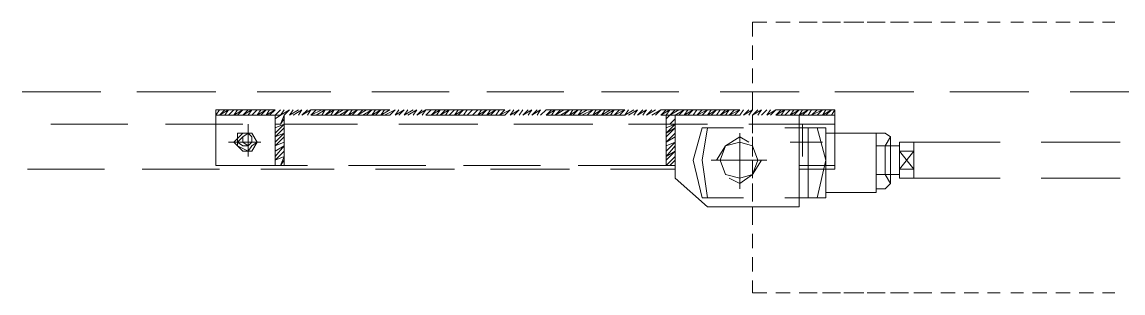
# Model space of a CAD drawing. Header units: millimetres. Extents: x 3220 to 226993, y 817 to 176024.
# Drawn here: x 76834 to 77721, y 77939 to 78157 of the extents above; entities that cross this region are included whole.
import ezdxf

# ---------------------------------------------------------------- set-up
doc = ezdxf.new("R2010")
doc.units = ezdxf.units.MM

# ---------------------------------------------------------------- blocks, each defined once
blk = doc.blocks.new('ligne broyage 2')
at = {"color": 7, "linetype": 'Continuous', "lineweight": 15, "true_color": 0x000007}
for points in [[(-1680.93, -1610.04), (-1691.05, -1610.04)], [(-1662.12, -1610.04), (-1673.69, -1610.04)], [(-1643.31, -1610.04), (-1654.89, -1610.04)], [(-1624.51, -1610.04), (-1636.08, -1610.04)], [(-1607.15, -1610.04), (-1617.28, -1610.04)], [(-1588.34, -1610.04), (-1598.47, -1610.04)], [(-1569.54, -1610.04), (-1581.11, -1610.04)], [(-1550.73, -1610.04), (-1562.31, -1610.04)], [(-1529.03, -1610.04), (-1543.5, -1610.04)], [(-1510.23, -1610.04), (-1524.7, -1610.04)], [(-1491.42, -1610.04), (-1505.89, -1610.04)], [(-1472.62, -1610.04), (-1488.53, -1610.04)], [(-1455.26, -1610.04), (-1469.73, -1610.04)], [(-1436.45, -1610.04), (-1450.92, -1610.04)], [(-1417.65, -1610.04), (-1429.22, -1610.04)], [(-1398.84, -1610.04), (-1410.42, -1610.04)], [(-1398.84, -1610.04), (-1398.84, -1621.62)], [(-1398.84, -1628.85), (-1398.84, -1640.42)], [(-1398.84, -1647.65), (-1398.84, -1659.23)], [(-1398.84, -1666.46), (-1398.84, -1680.93)], [(-1398.84, -1685.27), (-1398.84, -1699.73)], [(-1398.84, -1702.62), (-1398.84, -1718.54)], [(-1398.84, -1721.43), (-1398.84, -1735.9)], [(-1398.84, -1740.24), (-1398.84, -1754.7)], [(-1398.84, -1759.04), (-1398.84, -1773.51)], [(-1398.84, -1780.74), (-1398.84, -1792.31)], [(-1398.84, -1799.55), (-1398.84, -1811.12)], [(-1398.84, -1818.35), (-1398.84, -1828.48), (-1398.84, -1828.48)], [(-1680.93, -1828.48), (-1691.05, -1828.48)], [(-1662.12, -1828.48), (-1673.69, -1828.48)], [(-1643.31, -1828.48), (-1654.89, -1828.48)], [(-1624.51, -1828.48), (-1636.08, -1828.48)], [(-1607.15, -1828.48), (-1617.28, -1828.48)], [(-1588.34, -1828.48), (-1598.47, -1828.48)], [(-1569.54, -1828.48), (-1581.11, -1828.48)], [(-1550.73, -1828.48), (-1562.31, -1828.48)], [(-1529.03, -1828.48), (-1543.5, -1828.48)], [(-1510.23, -1828.48), (-1524.7, -1828.48)], [(-1491.42, -1828.48), (-1505.89, -1828.48)], [(-1472.62, -1828.48), (-1488.53, -1828.48)], [(-1455.26, -1828.48), (-1469.73, -1828.48)], [(-1436.45, -1828.48), (-1450.92, -1828.48)], [(-1417.65, -1828.48), (-1429.22, -1828.48)], [(-1398.84, -1828.48), (-1410.42, -1828.48)]]:
    blk.add_lwpolyline(points, dxfattribs=at)
at = {"color": 5, "linetype": 'Continuous', "lineweight": 5, "true_color": 0x000005}
for points in [[(-1717.09, -1666.46), (-1654.89, -1666.46)], [(-1621.62, -1666.46), (-1557.97, -1666.46)], [(-1529.03, -1666.46), (-1465.39, -1666.46)], [(-1436.45, -1666.46), (-1372.8, -1666.46)], [(-1339.53, -1666.46), (-1277.33, -1666.46)], [(-1246.95, -1666.46), (-1184.75, -1666.46)], [(-1154.37, -1666.46), (-1092.17, -1666.46)], [(-1058.9, -1666.46), (-999.59, -1666.46)], [(-966.32, -1666.46), (-902.67, -1666.46)], [(-873.73, -1666.46), (-810.08, -1666.46)], [(-1465.39, -1725.77), (-1465.39, -1680.93), (-1465.39, -1680.93)], [(-1465.39, -1685.27), (-1465.39, -1680.93)], [(-1462.49, -1685.27), (-1465.39, -1680.93)], [(-1417.65, -1680.93), (-1465.39, -1680.93), (-1465.39, -1680.93)], [(-1417.65, -1685.27), (-1465.39, -1685.27), (-1465.39, -1685.27)], [(-1458.15, -1685.27), (-1462.49, -1680.93), (-1455.26, -1685.27), (-1458.15, -1680.93)], [(-1450.92, -1685.27), (-1455.26, -1680.93), (-1446.58, -1685.27), (-1450.92, -1680.93)], [(-1443.69, -1685.27), (-1446.58, -1680.93), (-1446.58, -1680.93)], [(-1439.35, -1685.27), (-1443.69, -1680.93), (-1436.45, -1685.27), (-1439.35, -1680.93)], [(-1432.11, -1685.27), (-1436.45, -1680.93), (-1429.22, -1685.27), (-1432.11, -1680.93)], [(-1336.64, -1735.9), (-1362.68, -1759.04), (-1436.45, -1759.04), (-1436.45, -1685.27)], [(-1424.88, -1685.27), (-1429.22, -1680.93), (-1429.22, -1680.93)], [(-1421.99, -1685.27), (-1424.88, -1680.93), (-1417.65, -1685.27), (-1421.99, -1680.93)], [(-1413.31, -1685.27), (-1417.65, -1680.93), (-1410.42, -1685.27), (-1413.31, -1680.93)], [(-1406.08, -1685.27), (-1410.42, -1680.93), (-1410.42, -1680.93)], [(-1403.18, -1685.27), (-1406.08, -1680.93), (-1398.84, -1685.27), (-1403.18, -1680.93)], [(-1395.95, -1685.27), (-1398.84, -1680.93), (-1391.61, -1685.27), (-1395.95, -1680.93)], [(-1388.72, -1685.27), (-1391.61, -1680.93), (-1391.61, -1680.93)], [(-1384.38, -1685.27), (-1388.72, -1680.93), (-1380.04, -1685.27), (-1384.38, -1680.93)], [(-1325.07, -1680.93), (-1388.72, -1680.93)], [(-1325.07, -1685.27), (-1388.72, -1685.27)], [(-1377.14, -1685.27), (-1380.04, -1680.93)], [(-1372.8, -1685.27), (-1380.04, -1680.93)], [(-1372.8, -1685.27), (-1377.14, -1680.93)], [(-1369.91, -1685.27), (-1372.8, -1680.93)], [(-1365.57, -1685.27), (-1369.91, -1680.93)], [(-1362.68, -1685.27), (-1369.91, -1680.93)], [(-1362.68, -1685.27), (-1365.57, -1680.93)], [(-1358.34, -1685.27), (-1362.68, -1680.93)], [(-1354, -1685.27), (-1362.68, -1680.93)], [(-1354, -1685.27), (-1358.34, -1680.93)], [(-1351.11, -1685.27), (-1354, -1680.93)], [(-1346.77, -1685.27), (-1351.11, -1680.93)], [(-1343.87, -1685.27), (-1351.11, -1680.93)], [(-1343.87, -1685.27), (-1346.77, -1680.93)], [(-1339.53, -1685.27), (-1343.87, -1680.93)], [(-1336.64, -1685.27), (-1343.87, -1680.93)], [(-1329.41, -1688.16), (-1332.3, -1685.27), (-1339.53, -1680.93)], [(-1329.41, -1688.16), (-1332.3, -1685.27), (-1336.64, -1680.93)], [(-1336.64, -1685.27), (-1336.64, -1725.77)], [(-1329.41, -1685.27), (-1332.3, -1680.93), (-1325.07, -1685.27), (-1329.41, -1680.93)], [(-1329.41, -1685.27), (-1329.41, -1725.77)], [(-1320.73, -1685.27), (-1325.07, -1680.93), (-1317.83, -1685.27)], [(-1320.73, -1680.93), (-1313.49, -1685.27), (-1317.83, -1680.93)], [(-1310.6, -1685.27), (-1313.49, -1680.93), (-1306.26, -1685.27), (-1310.6, -1680.93)], [(-1303.37, -1685.27), (-1306.26, -1680.93), (-1299.03, -1685.27)], [(-1303.37, -1680.93), (-1296.14, -1685.27), (-1299.03, -1680.93)], [(-1291.8, -1685.27), (-1296.14, -1680.93), (-1287.46, -1685.27), (-1291.8, -1680.93)], [(-1232.49, -1680.93), (-1296.14, -1680.93)], [(-1232.49, -1685.27), (-1296.14, -1685.27)], [(-1284.56, -1685.27), (-1287.46, -1680.93), (-1280.22, -1685.27)], [(-1284.56, -1680.93), (-1277.33, -1685.27), (-1280.22, -1680.93)], [(-1272.99, -1685.27), (-1277.33, -1680.93), (-1270.1, -1685.27), (-1272.99, -1680.93)], [(-1265.76, -1685.27), (-1270.1, -1680.93), (-1261.42, -1685.27)], [(-1265.76, -1680.93), (-1258.52, -1685.27), (-1261.42, -1680.93)], [(-1254.18, -1685.27), (-1258.52, -1680.93), (-1251.29, -1685.27), (-1254.18, -1680.93)], [(-1246.95, -1685.27), (-1251.29, -1680.93), (-1244.06, -1685.27)], [(-1246.95, -1680.93), (-1239.72, -1685.27), (-1244.06, -1680.93)], [(-1236.83, -1685.27), (-1239.72, -1680.93), (-1232.49, -1685.27), (-1236.83, -1680.93)], [(-1228.15, -1685.27), (-1232.49, -1680.93), (-1232.49, -1680.93)], [(-1225.25, -1685.27), (-1228.15, -1680.93), (-1220.91, -1685.27), (-1225.25, -1680.93)], [(-1218.02, -1685.27), (-1220.91, -1680.93), (-1213.68, -1685.27), (-1218.02, -1680.93)], [(-1210.79, -1685.27), (-1213.68, -1680.93), (-1213.68, -1680.93)], [(-1206.45, -1685.27), (-1210.79, -1680.93), (-1203.55, -1685.27), (-1206.45, -1680.93)], [(-1199.21, -1685.27), (-1203.55, -1680.93), (-1194.87, -1685.27), (-1199.21, -1680.93)], [(-1135.57, -1680.93), (-1199.21, -1680.93)], [(-1135.57, -1685.27), (-1199.21, -1685.27)], [(-1191.98, -1685.27), (-1194.87, -1680.93), (-1194.87, -1680.93)], [(-1187.64, -1685.27), (-1191.98, -1680.93), (-1184.75, -1685.27), (-1187.64, -1680.93)], [(-1180.41, -1685.27), (-1184.75, -1680.93), (-1177.52, -1685.27), (-1180.41, -1680.93)], [(-1173.18, -1685.27), (-1177.52, -1680.93), (-1177.52, -1680.93)], [(-1173.18, -1680.93), (-1168.84, -1685.27), (-1165.94, -1685.27)], [(-1168.84, -1685.27), (-1173.18, -1680.93)], [(-1165.94, -1685.27), (-1168.84, -1680.93)], [(-1161.6, -1685.27), (-1165.94, -1680.93), (-1158.71, -1685.27), (-1161.6, -1680.93)], [(-1154.37, -1685.27), (-1158.71, -1680.93), (-1158.71, -1680.93)], [(-1151.48, -1685.27), (-1154.37, -1680.93), (-1147.14, -1685.27), (-1151.48, -1680.93)], [(-1144.24, -1685.27), (-1147.14, -1680.93), (-1139.9, -1685.27), (-1144.24, -1680.93)], [(-1135.57, -1685.27), (-1139.9, -1680.93), (-1139.9, -1680.93)], [(-1132.67, -1685.27), (-1135.57, -1680.93), (-1128.33, -1685.27), (-1132.67, -1680.93)], [(-1125.44, -1685.27), (-1128.33, -1680.93), (-1121.1, -1685.27)], [(-1125.44, -1680.93), (-1118.21, -1685.27), (-1121.1, -1680.93)], [(-1113.87, -1685.27), (-1118.21, -1680.93), (-1110.97, -1685.27), (-1113.87, -1680.93)], [(-1106.63, -1685.27), (-1110.97, -1680.93), (-1102.29, -1685.27)], [(-1106.63, -1680.93), (-1099.4, -1685.27), (-1102.29, -1680.93)], [(-1042.98, -1680.93), (-1106.63, -1680.93)], [(-1042.98, -1685.27), (-1106.63, -1685.27)], [(-1095.06, -1685.27), (-1099.4, -1680.93), (-1092.17, -1685.27), (-1095.06, -1680.93)], [(-1087.83, -1685.27), (-1092.17, -1680.93), (-1084.93, -1685.27)], [(-1087.83, -1680.93), (-1080.6, -1685.27), (-1084.93, -1680.93)], [(-1076.26, -1685.27), (-1080.6, -1680.93), (-1073.36, -1685.27), (-1076.26, -1680.93)], [(-1069.02, -1685.27), (-1073.36, -1680.93), (-1066.13, -1685.27)], [(-1061.79, -1685.27), (-1069.02, -1680.93)], [(-1061.79, -1685.27), (-1066.13, -1680.93)], [(-1058.9, -1685.27), (-1061.79, -1680.93)], [(-1054.56, -1685.27), (-1061.79, -1680.93)], [(-1054.56, -1685.27), (-1058.9, -1680.93)], [(-1051.66, -1685.27), (-1054.56, -1680.93)], [(-1047.32, -1685.27), (-1054.56, -1680.93)], [(-1042.98, -1685.27), (-1051.66, -1680.93)], [(-1042.98, -1685.27), (-1047.32, -1680.93)], [(-1040.09, -1685.27), (-1042.98, -1680.93)], [(-1035.75, -1685.27), (-1042.98, -1680.93)], [(-1035.75, -1685.27), (-1040.09, -1680.93)], [(-1032.86, -1685.27), (-1035.75, -1680.93)], [(-1028.52, -1685.27), (-1035.75, -1680.93)], [(-1025.63, -1685.27), (-1032.86, -1680.93)], [(-1025.63, -1685.27), (-1028.52, -1680.93)], [(-1025.63, -1680.93), (-1021.29, -1685.27), (-1018.39, -1692.5)], [(-1014.05, -1688.16), (-1018.39, -1685.27), (-1025.63, -1680.93)], [(-1014.05, -1685.27), (-1018.39, -1685.27), (-1021.29, -1680.93)], [(-1021.29, -1685.27), (-1021.29, -1725.77)], [(-1014.05, -1685.27), (-1018.39, -1680.93), (-1018.39, -1680.93)], [(-1009.71, -1685.27), (-1014.05, -1680.93), (-1006.82, -1685.27), (-1009.71, -1680.93)], [(-966.32, -1680.93), (-1014.05, -1680.93)], [(-1014.05, -1685.27), (-1014.05, -1725.77)], [(-966.32, -1685.27), (-1014.05, -1685.27)], [(-1002.48, -1685.27), (-1006.82, -1680.93), (-999.59, -1685.27), (-1002.48, -1680.93)], [(-995.25, -1685.27), (-999.59, -1680.93), (-999.59, -1680.93)], [(-992.35, -1685.27), (-995.25, -1680.93), (-988.01, -1685.27), (-992.35, -1680.93)], [(-983.67, -1685.27), (-988.01, -1680.93), (-980.78, -1685.27), (-983.67, -1680.93)], [(-976.44, -1685.27), (-980.78, -1680.93), (-980.78, -1680.93)], [(-973.55, -1685.27), (-976.44, -1680.93), (-969.21, -1685.27), (-973.55, -1680.93)], [(-966.32, -1680.93), (-966.32, -1725.77)], [(-1395.95, -1692.5), (-1465.39, -1692.5), (-1465.39, -1692.5)], [(-1439.35, -1692.5), (-1439.35, -1718.54)], [(-1299.03, -1692.5), (-1362.68, -1692.5)], [(-1336.64, -1692.5), (-1336.64, -1688.16)], [(-1332.3, -1692.5), (-1336.64, -1688.16)], [(-1329.41, -1699.73), (-1336.64, -1692.5)], [(-1329.41, -1695.39), (-1336.64, -1692.5)], [(-1329.41, -1692.5), (-1332.3, -1692.5)], [(-1206.45, -1692.5), (-1270.1, -1692.5)], [(-1113.87, -1692.5), (-1177.52, -1692.5)], [(-1021.29, -1692.5), (-1080.6, -1692.5)], [(-1021.29, -1692.5), (-1021.29, -1688.16)], [(-1021.29, -1688.16), (-1018.39, -1692.5), (-1014.05, -1692.5)], [(-1014.05, -1699.73), (-1021.29, -1692.5)], [(-1014.05, -1695.39), (-1021.29, -1692.5)], [(-1014.05, -1692.5), (-1018.39, -1692.5)], [(-992.35, -1692.5), (-992.35, -1718.54)], [(-925.81, -1692.5), (-988.01, -1692.5)], [(-833.23, -1692.5), (-895.43, -1692.5)], [(-1505.89, -1699.73), (-1510.23, -1702.62), (-1505.89, -1709.86)], [(-1510.23, -1740.24), (-1510.23, -1702.62)], [(-1505.89, -1699.73), (-1498.66, -1699.73)], [(-1498.66, -1709.86), (-1498.66, -1699.73), (-1498.66, -1699.73)], [(-1498.66, -1747.47), (-1498.66, -1699.73)], [(-1498.66, -1747.47), (-1458.15, -1747.47), (-1458.15, -1699.73), (-1498.66, -1699.73)], [(-1498.66, -1740.24), (-1498.66, -1702.62)], [(-1450.92, -1695.39), (-1458.15, -1721.43), (-1450.92, -1751.81)], [(-1458.15, -1699.73), (-1458.15, -1695.39)], [(-1458.15, -1695.39), (-1424.88, -1695.39), (-1424.88, -1695.39)], [(-1443.69, -1751.81), (-1443.69, -1695.39)], [(-1369.91, -1721.43), (-1377.14, -1709.86), (-1388.72, -1702.62), (-1395.95, -1706.96)], [(-1391.61, -1695.39), (-1358.34, -1695.39), (-1358.34, -1695.39)], [(-1388.72, -1744.58), (-1388.72, -1699.73)], [(-1362.68, -1751.81), (-1358.34, -1721.43), (-1362.68, -1695.39)], [(-1358.34, -1751.81), (-1351.11, -1721.43), (-1358.34, -1695.39)], [(-1329.41, -1702.62), (-1336.64, -1695.39)], [(-1329.41, -1699.73), (-1336.64, -1695.39)], [(-1329.41, -1706.96), (-1336.64, -1699.73)], [(-1329.41, -1706.96), (-1336.64, -1702.62)], [(-1014.05, -1702.62), (-1021.29, -1695.39)], [(-1014.05, -1706.96), (-1021.29, -1699.73)], [(-1014.05, -1702.62), (-1021.29, -1699.73)], [(-1014.05, -1709.86), (-1021.29, -1702.62)], [(-992.35, -1709.86), (-988.01, -1709.86), (-983.67, -1706.96), (-988.01, -1702.62), (-992.35, -1699.73), (-995.25, -1702.62), (-995.25, -1706.96)], [(-1695.39, -1706.96), (-1631.74, -1706.96)], [(-1598.47, -1706.96), (-1529.03, -1706.96), (-1529.03, -1706.96)], [(-1529.03, -1706.96), (-1517.46, -1706.96)], [(-1517.46, -1735.9), (-1529.03, -1735.9), (-1529.03, -1706.96)], [(-1517.46, -1735.9), (-1517.46, -1706.96)], [(-1517.46, -1709.86), (-1503, -1709.86)], [(-1510.23, -1735.9), (-1510.23, -1706.96)], [(-1510.23, -1733), (-1510.23, -1709.86)], [(-1505.89, -1709.86), (-1505.89, -1733), (-1510.23, -1740.24), (-1505.89, -1744.58)], [(-1505.89, -1709.86), (-1498.66, -1709.86)], [(-1498.66, -1733), (-1498.66, -1709.86), (-1498.66, -1709.86)], [(-1429.22, -1706.96), (-1455.26, -1706.96)], [(-1388.72, -1740.24), (-1388.72, -1706.96), (-1388.72, -1706.96)], [(-1329.41, -1714.2), (-1336.64, -1706.96)], [(-1329.41, -1709.86), (-1336.64, -1706.96)], [(-1329.41, -1718.54), (-1336.64, -1709.86)], [(-1014.05, -1709.86), (-1021.29, -1706.96)], [(-1014.05, -1718.54), (-1021.29, -1709.86)], [(-1014.05, -1714.2), (-1021.29, -1709.86)], [(-1002.48, -1706.96), (-976.44, -1706.96)], [(-1517.46, -1728.66), (-1529.03, -1714.2)], [(-1529.03, -1728.66), (-1517.46, -1714.2), (-1529.03, -1714.2)], [(-1410.42, -1721.43), (-1365.57, -1721.43)], [(-1406.08, -1721.43), (-1398.84, -1733), (-1388.72, -1740.24), (-1380.04, -1735.9)], [(-1329.41, -1721.43), (-1336.64, -1714.2)], [(-1329.41, -1718.54), (-1336.64, -1714.2)], [(-1329.41, -1725.77), (-1336.64, -1718.54)], [(-1332.3, -1725.77), (-1336.64, -1721.43)], [(-1014.05, -1721.43), (-1021.29, -1714.2)], [(-1018.39, -1725.77), (-1021.29, -1718.54)], [(-1014.05, -1721.43), (-1021.29, -1718.54)], [(-1021.29, -1725.77), (-1021.29, -1721.43)], [(-1018.39, -1725.77), (-1021.29, -1721.43)], [(-1529.03, -1728.66), (-1517.46, -1728.66)], [(-1436.45, -1725.77), (-1465.39, -1725.77)], [(-1465.39, -1725.77), (-1465.39, -1728.66)], [(-1436.45, -1728.66), (-1465.39, -1728.66)], [(-1336.64, -1725.77), (-1336.64, -1735.9)], [(-1332.3, -1725.77), (-1336.64, -1725.77)], [(-1258.52, -1725.77), (-1336.64, -1725.77), (-1336.64, -1725.77)], [(-1284.56, -1728.66), (-1336.64, -1728.66), (-1336.64, -1728.66)], [(-1187.64, -1728.66), (-1251.29, -1728.66)], [(-1165.94, -1725.77), (-1228.15, -1725.77)], [(-1095.06, -1728.66), (-1158.71, -1728.66)], [(-1073.36, -1725.77), (-1135.57, -1725.77)], [(-1002.48, -1728.66), (-1061.79, -1728.66)], [(-966.32, -1725.77), (-1040.09, -1725.77)], [(-907.01, -1728.66), (-969.21, -1728.66)], [(-814.42, -1728.66), (-876.63, -1728.66)], [(-1695.39, -1735.9), (-1631.74, -1735.9)], [(-1598.47, -1735.9), (-1529.03, -1735.9), (-1529.03, -1735.9)], [(-1517.46, -1733), (-1503, -1733)], [(-1505.89, -1733), (-1498.66, -1733)], [(-1498.66, -1744.58), (-1498.66, -1733), (-1498.66, -1733)], [(-1505.89, -1744.58), (-1498.66, -1744.58)], [(-1458.15, -1751.81), (-1458.15, -1747.47)], [(-1458.15, -1751.81), (-1424.88, -1751.81)], [(-1391.61, -1751.81), (-1358.34, -1751.81), (-1358.34, -1751.81)]]:
    blk.add_lwpolyline(points, dxfattribs=at)
for points in [[(-966.32, -1685.27), (-969.21, -1680.93)], [(-995.25, -1714.2), (-988.01, -1714.2), (-980.78, -1706.96), (-988.01, -1699.73), (-995.25, -1699.73), (-999.59, -1706.96)], [(-983.67, -1706.96), (-983.67, -1699.73), (-995.25, -1699.73), (-999.59, -1706.96), (-995.25, -1709.86), (-992.35, -1714.2), (-983.67, -1709.86)], [(-988.01, -1706.96), (-988.01, -1702.62), (-992.35, -1699.73), (-995.25, -1702.62), (-995.25, -1706.96), (-992.35, -1709.86)], [(-1372.8, -1721.43), (-1377.14, -1709.86), (-1388.72, -1706.96), (-1398.84, -1709.86), (-1403.18, -1721.43), (-1398.84, -1733), (-1388.72, -1735.9), (-1377.14, -1733)]]:
    blk.add_lwpolyline(points, close=True, dxfattribs=at)

msp = doc.modelspace()

# ---------------------------------------------------------------- block references
at = {"xscale": -1}
msp.add_blockref('ligne broyage 2', (76023.71, 79767.2), dxfattribs=at)

doc.saveas('drawing.dxf')
